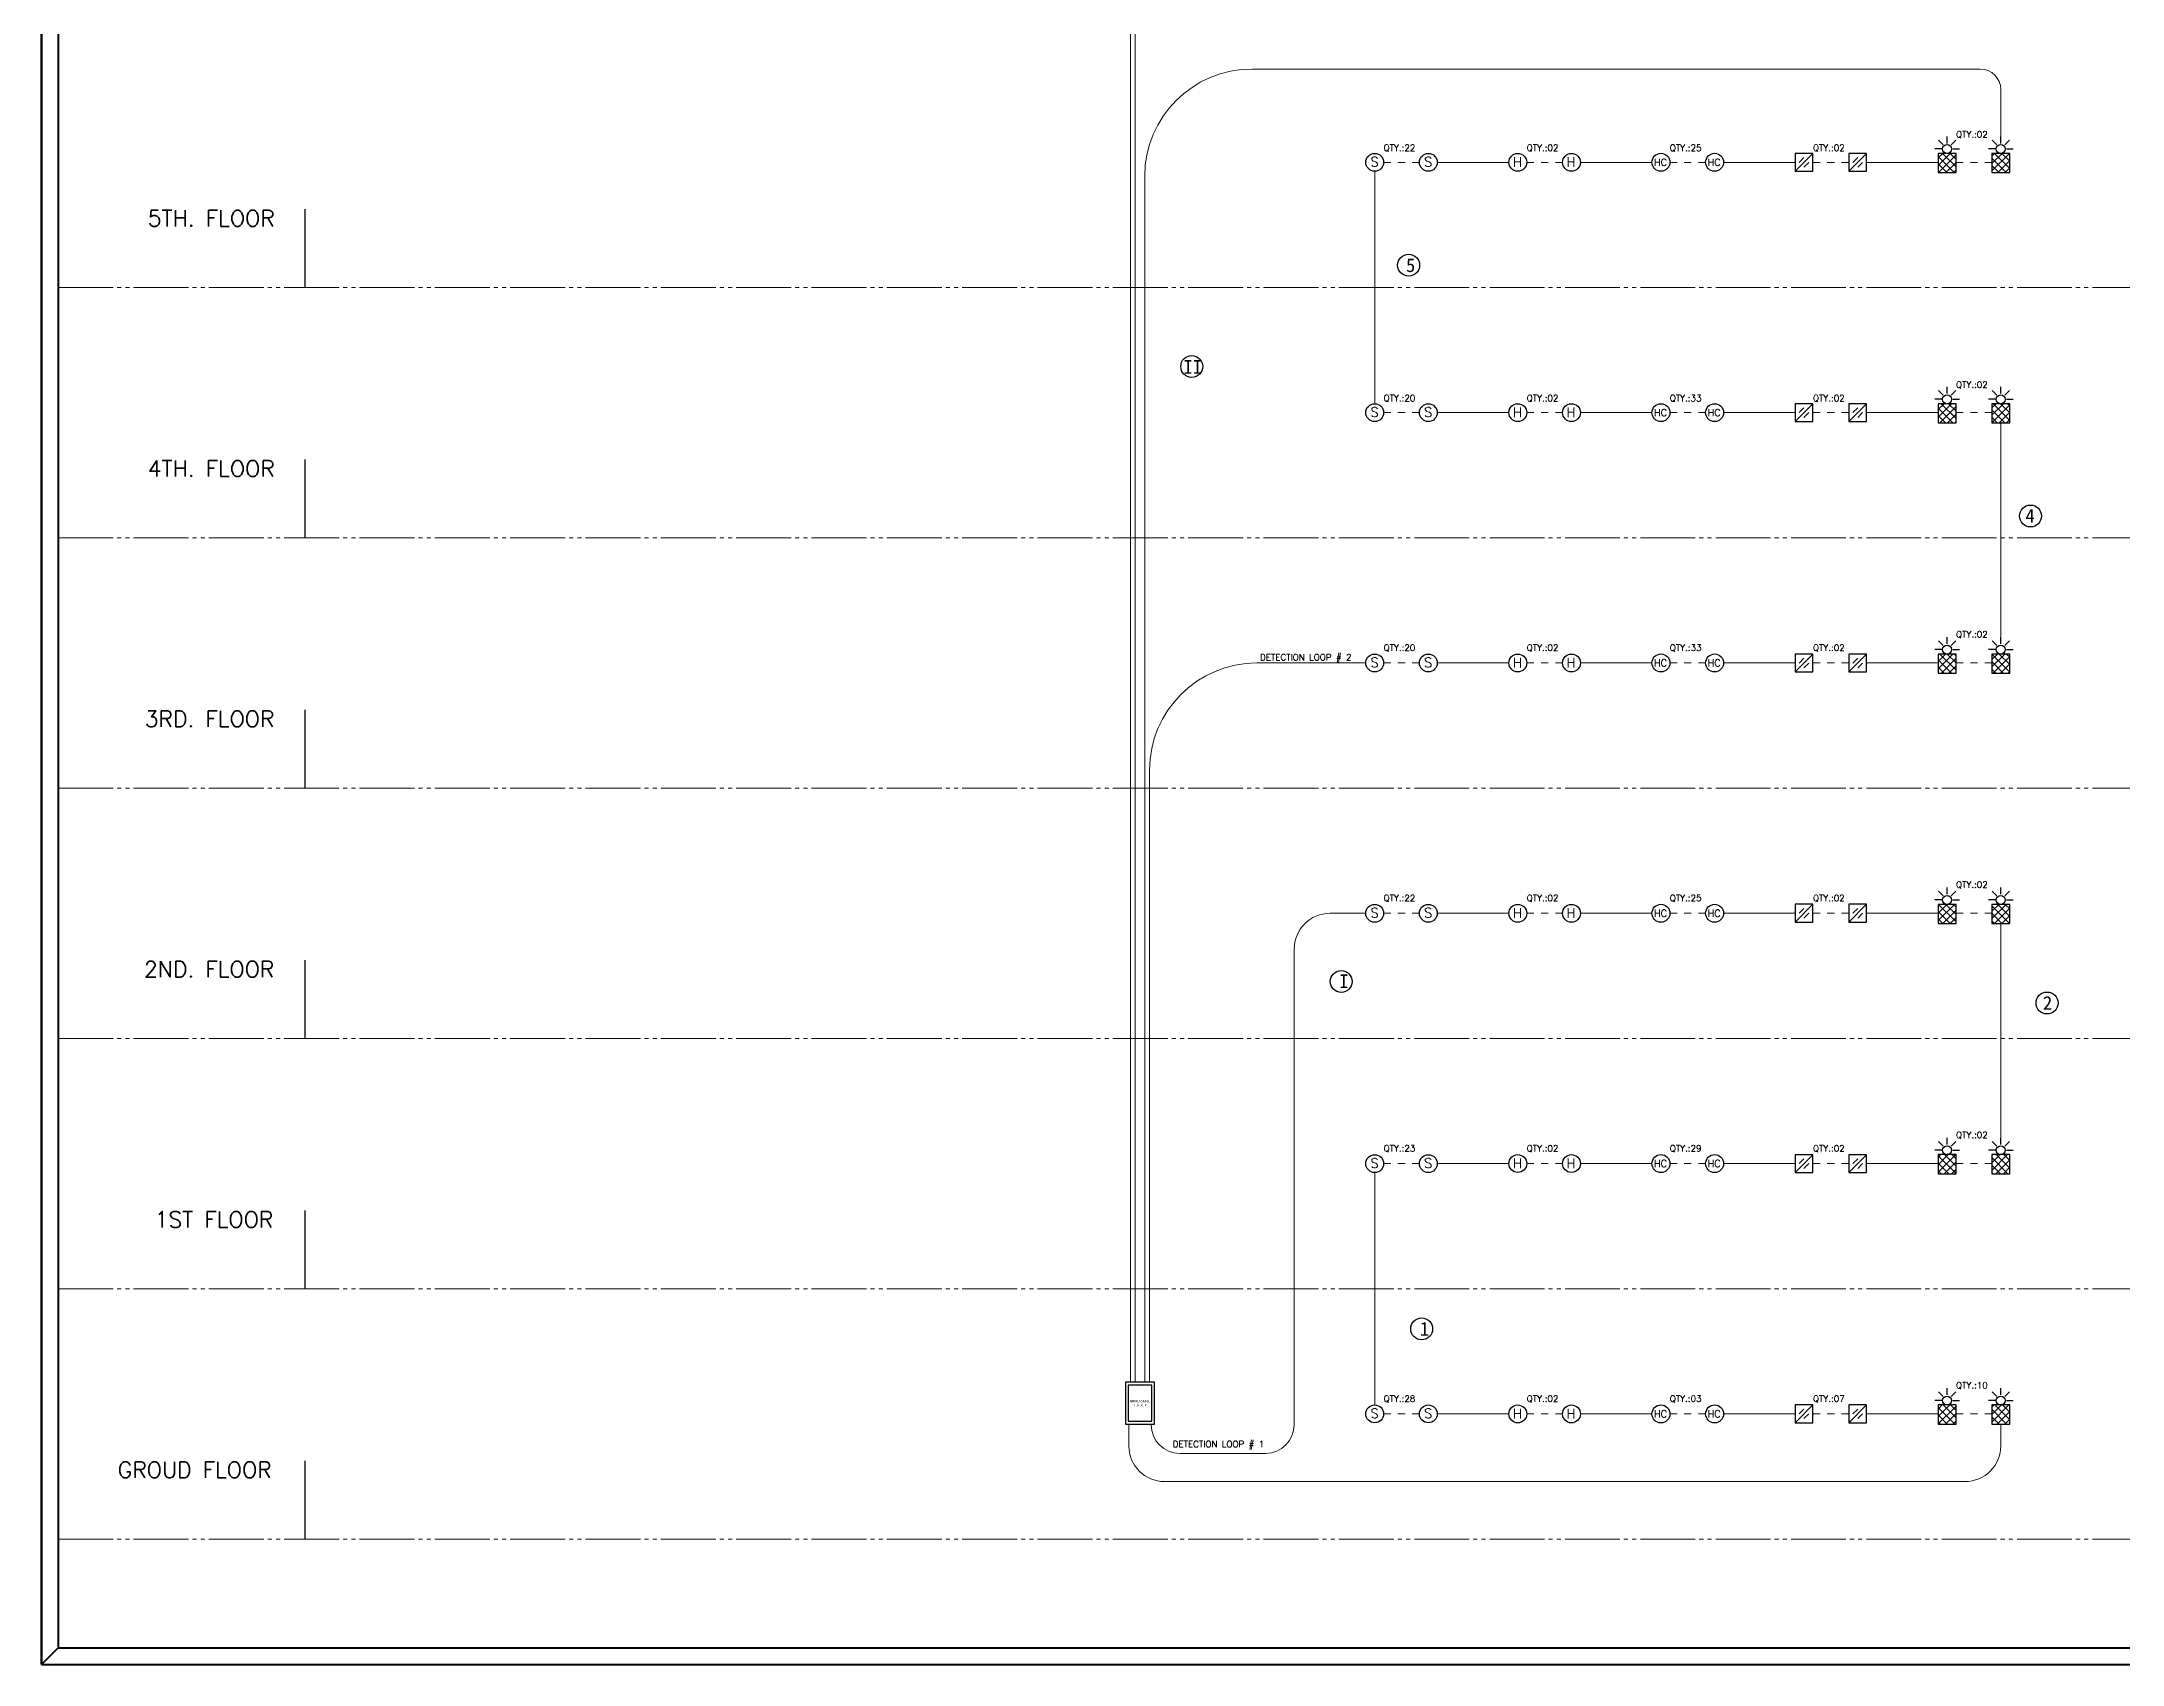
# Model space of a CAD drawing. Extents: x 845 to 946, y 417 to 812.
# Drawn here: x 845 to 895.5, y 416.7 to 456.2 of the extents above; entities that cross this region are included whole.
import ezdxf

# ---------------------------------------------------------------- set-up
doc = ezdxf.new("R2010")
doc.units = 0
doc.header["$MEASUREMENT"] = 0
doc.linetypes.add('P2', pattern=[1.5644, 1.33, -0.067, 0.0167, -0.067, 0.0167, -0.067])
for name, color, linetype in [('A1-SHTS', 22, 'CONTINUOUS'), ('AD', 1, 'CONTINUOUS'), ('FIRE ALRM', 1, 'CONTINUOUS')]:
    doc.layers.add(name, color=color, linetype=linetype)
for name, color, linetype, lineweight in [('Dim', 252, 'CONTINUOUS', 0), ('UG-BORDER', 20, 'CONTINUOUS', 80), ('WIRRING', 3, 'CONTINUOUS', 13)]:
    doc.layers.add(name, color=color, linetype=linetype, lineweight=lineweight)
doc.styles.add('A', font='ROMANS.shx')
doc.styles.add('B', font='ROMANS', dxfattribs={"width": 0.8})
doc.styles.add('SIMPLEX', font='SIMPLEX.SHX', dxfattribs={"width": 0.7, "height": 170})

# ---------------------------------------------------------------- blocks, each defined once
blk = doc.blocks.new('F.A.C.P')
at = {"layer": 'FIRE ALRM', "color": 141, "ltscale": 0.02}
for p, q in [((143.399, -6.359), (143.399, -6.959)), ((143.799, -6.359), (143.399, -6.359)), ((143.799, -6.959), (143.799, -6.359)), ((143.399, -6.959), (143.799, -6.959))]:
    blk.add_line(p, q, dxfattribs=at)
at = {"layer": 'FIRE ALRM', "color": 1, "ltscale": 0.02}
blk.add_lwpolyline([(143.359, -6.299), (143.839, -6.299), (143.839, -7.019), (143.359, -7.019)], close=True, dxfattribs=at)
at = {"layer": 'FIRE ALRM', "color": 3, "ltscale": 0.02, "insert": (143.599, -6.604), "char_height": 0.04, "width": 0.323, "attachment_point": 2}
blk.add_mtext('{\\f@MS Mincho|b0|i0|c0|p49;\\C2;ADDRESSABLE\\PF.A.C.P}', dxfattribs=at)
blk = doc.blocks.new('SMOK DETEC.')
at = {"layer": 'FIRE ALRM', "color": 1}
blk.add_circle((-81102, 60801), 204, dxfattribs=at)
at = {"layer": 'FIRE ALRM', "color": 2, "style": 'B'}
blk.add_text('S', height=218, dxfattribs=at).set_placement((-81199, 60705))
blk = doc.blocks.new('HEAT DETEC.')
at = {"layer": 'FIRE ALRM'}
blk.add_circle((-81102, 59340), 204, dxfattribs=at)
at = {"layer": 'FIRE ALRM', "color": 2, "style": 'B'}
blk.add_text('H', height=218, dxfattribs=at).set_placement((-81212, 59239))
blk = doc.blocks.new('MANUAL STATION')
at = {"layer": 'FIRE ALRM', "color": 4}
for p, q in [((327, 327), (0, 0)), ((327, 327), (0, 327)), ((0, 327), (0, 0)), ((327, 327), (0, 0)), ((327, 327), (0, 327)), ((0, 0), (327, 0)), ((0, 0), (327, 0)), ((327, 0), (327, 327)), ((327, 0), (327, 327))]:
    blk.add_line(p, q, dxfattribs=at)
at = {"layer": 'FIRE ALRM', "color": 2}
for p, q in [((163, 250), (77, 163)), ((163, 250), (77, 163)), ((250, 163), (163, 77)), ((250, 163), (163, 77))]:
    blk.add_line(p, q, dxfattribs=at)
blk = doc.blocks.new('CARBON MONOXIDE')
at = {"layer": 'FIRE ALRM'}
blk.add_circle((3633858, 304639), 137, dxfattribs=at)
at = {"layer": 'FIRE ALRM', "color": 2, "style": 'B', "width": 1}
blk.add_text('HC', height=109.3, dxfattribs=at).set_placement((3633750, 304585))
blk = doc.blocks.new('SIREN')
at = {"layer": 'FIRE ALRM', "linetype": 'Continuous'}
h = blk.add_hatch(dxfattribs=at)
h.set_pattern_fill('ANSI37', color=1, scale=0.5, style=0)
h.paths.add_polyline_path([(126.92, -14.104), (126.707, -14.104), (126.707, -14.331), (126.92, -14.331)])
at = {"layer": 'FIRE ALRM', "color": 2, "ltscale": 0.02}
for p, q in [((126.813, -13.984), (126.813, -13.904)), ((126.747, -14.051), (126.667, -14.051)), ((126.766, -14.003), (126.71, -13.947)), ((126.861, -14.003), (126.917, -13.947)), ((126.88, -14.051), (126.96, -14.051))]:
    blk.add_line(p, q, dxfattribs=at)
at = {"layer": 'FIRE ALRM', "color": 4}
for p, q in [((126.707, -14.104), (126.707, -14.218)), ((126.92, -14.104), (126.707, -14.104)), ((126.707, -14.104), (126.707, -14.331)), ((126.92, -14.104), (126.707, -14.104)), ((126.92, -14.218), (126.92, -14.104)), ((126.92, -14.331), (126.92, -14.104)), ((126.707, -14.331), (126.92, -14.331))]:
    blk.add_line(p, q, dxfattribs=at)
blk.add_circle((126.813, -14.051), 0.0534, dxfattribs=at)
blk.add_circle((126.813, -14.051), 0.0534, dxfattribs=at)

msp = doc.modelspace()

# ---------------------------------------------------------------- linework, layer by layer
at = {"layer": 'AD'}
for p, q in [((851.4, 450.205, 0), (851.4, 452.108, 0)), ((851.4, 444.121, 0), (851.4, 446.025, 0)), ((851.4, 438.038, 0), (851.4, 439.941, 0)), ((851.4, 431.954, 0), (851.4, 433.858, 0)), ((851.4, 425.871, 0), (851.4, 427.775, 0)), ((851.4, 419.787, 0), (851.4, 421.691, 0))]:
    msp.add_line(p, q, dxfattribs=at)
at = {"layer": 'Dim', "color": 1, "linetype": 'P2'}
for p, q in [((845.406, 450.205), (924.419, 450.204)), ((845.406, 444.121), (924.419, 444.121)), ((845.406, 438.038), (924.419, 438.038)), ((845.406, 431.954), (924.419, 431.954)), ((845.406, 425.871), (924.419, 425.871)), ((845.406, 419.789), (924.419, 419.789)), ((845.406, 419.787), (924.419, 419.787))]:
    msp.add_line(p, q, dxfattribs=at)
at = {"layer": 'FIRE ALRM', "color": 3, "ltscale": 0.02}
for centre in [(878.207, 450.748), (872.939, 448.286), (893.313, 444.651), (876.57, 433.339), (893.715, 432.817), (878.525, 424.895)]:
    msp.add_circle(centre, 0.266, dxfattribs=at)
at = {"layer": 'UG-BORDER'}
for p, q in [((845.002, 483.442), (845.002, 416.742)), ((845.002, 416.742), (845.002, 483.442)), ((845.406, 483.037), (845.406, 417.146)), ((845.002, 416.742), (845.406, 417.146)), ((845.406, 417.146), (940.597, 417.146)), ((845.002, 416.742), (941.002, 416.742))]:
    msp.add_line(p, q, dxfattribs=at)
at = {"layer": 'WIRRING'}
for p, q in [((871.45, 423.612), (871.45, 473.763)), ((871.566, 423.612), (871.566, 457.591)), ((871.798, 423.612), (871.798, 452.907)), ((877.383, 447.38), (877.383, 453.029)), ((877.601, 453.246), (877.774, 453.246)), ((877.948, 453.246), (878.122, 453.246)), ((878.296, 453.246), (878.47, 453.246)), ((878.904, 453.246), (880.642, 453.246)), ((881.077, 453.246), (881.251, 453.246)), ((881.424, 453.246), (881.598, 453.246)), ((881.772, 453.246), (881.946, 453.246)), ((882.38, 453.246), (884.118, 453.246)), ((884.553, 453.246), (884.727, 453.246)), ((884.9, 453.246), (885.074, 453.246)), ((885.248, 453.246), (885.422, 453.246)), ((885.856, 453.246), (887.594, 453.246)), ((888.029, 453.246), (888.203, 453.246)), ((888.376, 453.246), (888.55, 453.246)), ((888.724, 453.246), (888.898, 453.246)), ((889.332, 453.246), (891.07, 453.246)), ((891.505, 453.246), (891.679, 453.246)), ((891.853, 453.246), (892.026, 453.246)), ((892.2, 453.246), (892.374, 453.246)), ((877.601, 447.163), (877.774, 447.163)), ((877.948, 447.163), (878.122, 447.163)), ((878.296, 447.163), (878.47, 447.163)), ((878.904, 447.163), (880.642, 447.163)), ((881.077, 447.163), (881.251, 447.163)), ((881.424, 447.163), (881.598, 447.163)), ((881.772, 447.163), (881.946, 447.163)), ((882.38, 447.163), (884.118, 447.163)), ((884.553, 447.163), (884.727, 447.163)), ((884.9, 447.163), (885.074, 447.163)), ((885.248, 447.163), (885.422, 447.163)), ((885.856, 447.163), (887.594, 447.163)), ((888.029, 447.163), (888.203, 447.163)), ((888.376, 447.163), (888.55, 447.163)), ((888.724, 447.163), (888.898, 447.163)), ((889.332, 447.163), (891.07, 447.163)), ((891.505, 447.163), (891.679, 447.163)), ((891.853, 447.163), (892.026, 447.163)), ((892.2, 447.163), (892.374, 447.163)), ((892.591, 441.704), (892.591, 446.946)), ((877.166, 441.079), (874.52, 441.079)), ((877.601, 441.079), (877.774, 441.079)), ((877.948, 441.079), (878.122, 441.079)), ((878.296, 441.079), (878.47, 441.079)), ((878.904, 441.079), (880.642, 441.079)), ((881.077, 441.079), (881.251, 441.079)), ((881.424, 441.079), (881.598, 441.079)), ((881.772, 441.079), (881.946, 441.079)), ((882.38, 441.079), (884.118, 441.079)), ((884.553, 441.079), (884.727, 441.079)), ((884.9, 441.079), (885.074, 441.079)), ((885.248, 441.079), (885.422, 441.079)), ((885.856, 441.079), (887.594, 441.079)), ((888.029, 441.079), (888.203, 441.079)), ((888.376, 441.079), (888.55, 441.079)), ((888.724, 441.079), (888.898, 441.079)), ((889.332, 441.079), (891.07, 441.079)), ((891.505, 441.079), (891.679, 441.079)), ((891.853, 441.079), (892.026, 441.079)), ((892.2, 441.079), (892.374, 441.079)), ((871.913, 423.612), (871.913, 438.472)), ((877.166, 434.996), (876.297, 434.996)), ((877.601, 434.996), (877.774, 434.996)), ((877.948, 434.996), (878.122, 434.996)), ((878.296, 434.996), (878.47, 434.996)), ((878.904, 434.996), (880.642, 434.996)), ((881.077, 434.996), (881.251, 434.996)), ((881.424, 434.996), (881.598, 434.996)), ((881.772, 434.996), (881.946, 434.996)), ((882.38, 434.996), (884.118, 434.996)), ((884.553, 434.996), (884.727, 434.996)), ((884.9, 434.996), (885.074, 434.996)), ((885.248, 434.996), (885.422, 434.996)), ((885.856, 434.996), (887.594, 434.996)), ((888.029, 434.996), (888.203, 434.996)), ((888.376, 434.996), (888.55, 434.996)), ((888.724, 434.996), (888.898, 434.996)), ((889.332, 434.996), (891.07, 434.996)), ((891.505, 434.996), (891.679, 434.996)), ((891.853, 434.996), (892.026, 434.996)), ((892.2, 434.996), (892.374, 434.996)), ((892.591, 429.537), (892.591, 434.779)), ((875.428, 434.127), (875.428, 422.566)), ((877.383, 423.046), (877.383, 428.695)), ((877.601, 428.913), (877.774, 428.913)), ((877.948, 428.913), (878.122, 428.913)), ((878.296, 428.913), (878.47, 428.913)), ((878.904, 428.913), (880.642, 428.913)), ((881.077, 428.913), (881.251, 428.913)), ((881.424, 428.913), (881.598, 428.913)), ((881.772, 428.913), (881.946, 428.913)), ((882.38, 428.913), (884.118, 428.913)), ((884.553, 428.913), (884.727, 428.913)), ((884.9, 428.913), (885.074, 428.913)), ((885.248, 428.913), (885.422, 428.913)), ((885.856, 428.913), (887.594, 428.913)), ((888.029, 428.913), (888.203, 428.913)), ((888.376, 428.913), (888.55, 428.913)), ((888.724, 428.913), (888.898, 428.913)), ((889.332, 428.913), (891.07, 428.913)), ((891.505, 428.913), (891.679, 428.913)), ((891.853, 428.913), (892.026, 428.913)), ((892.2, 428.913), (892.374, 428.913)), ((871.411, 422.57), (871.411, 422.055)), ((877.601, 422.829), (877.774, 422.829)), ((877.948, 422.829), (878.122, 422.829)), ((878.296, 422.829), (878.47, 422.829)), ((878.904, 422.829), (880.642, 422.829)), ((881.077, 422.829), (881.251, 422.829)), ((881.424, 422.829), (881.598, 422.829)), ((881.772, 422.829), (881.946, 422.829)), ((882.38, 422.829), (884.118, 422.829)), ((884.553, 422.829), (884.727, 422.829)), ((884.9, 422.829), (885.074, 422.829)), ((885.248, 422.829), (885.422, 422.829)), ((885.856, 422.829), (887.594, 422.829)), ((888.029, 422.829), (888.203, 422.829)), ((888.376, 422.829), (888.55, 422.829)), ((888.724, 422.829), (888.898, 422.829)), ((889.332, 422.829), (891.07, 422.829)), ((891.505, 422.829), (891.679, 422.829)), ((891.853, 422.829), (892.026, 422.829)), ((892.2, 422.829), (892.374, 422.829)), ((872.647, 421.871), (874.733, 421.871))]:
    msp.add_line(p, q, dxfattribs=at)
at = {"layer": 'WIRRING', "linetype": 'Continuous'}
for p, q in [((892.091, 455.514), (874.405, 455.514)), ((892.591, 453.871), (892.591, 455.014)), ((871.952, 422.57), (871.952, 422.566)), ((892.591, 422.584), (892.591, 422.055)), ((891.722, 421.186), (872.28, 421.186))]:
    msp.add_line(p, q, dxfattribs=at)
for centre, radius, start, end in [((874.405, 452.907), 2.607, 90, 180), ((892.091, 455.014), 0.5, 360, 90), ((872.647, 422.566), 0.695, 180, 270), ((872.28, 422.055), 0.869, 180, 270), ((891.722, 422.055), 0.869, 270, 360)]:
    msp.add_arc(centre, radius, start, end, dxfattribs=at)
at = {"layer": 'WIRRING'}
for centre, radius, start, end in [((874.52, 438.472), 2.607, 90, 180), ((876.297, 434.127), 0.869, 90, 180), ((874.733, 422.566), 0.695, 270, 0)]:
    msp.add_arc(centre, radius, start, end, dxfattribs=at)

# ---------------------------------------------------------------- block references
at = {"layer": 'FIRE ALRM', "color": 4}
for name, p, xscale, yscale, zscale in [('SMOK DETEC.', (963.675, 388.555), 0.0010639922697919, 0.0010639922697919, 0.0010639922697919), ('SMOK DETEC.', (964.978, 388.555), 0.0010639922697919, 0.0010639922697919, 0.0010639922697919), ('HEAT DETEC.', (967.151, 390.109), 0.0010639922697919, 0.0010639922697919, 0.0010639922697919), ('HEAT DETEC.', (968.454, 390.109), 0.0010639922697919, 0.0010639922697919, 0.0010639922697919), ('MANUAL STATION', (887.594, 453.029), 0.0013299903371262, 0.0013299903371262, 0.0013299903371262), ('MANUAL STATION', (888.898, 453.029), 0.0013299903371262, 0.0013299903371262, 0.0013299903371262), ('SMOK DETEC.', (963.675, 382.471), 0.0010639922697919, 0.0010639922697919, 0.0010639922697919), ('SMOK DETEC.', (964.978, 382.471), 0.0010639922697919, 0.0010639922697919, 0.0010639922697919), ('HEAT DETEC.', (967.151, 384.026), 0.0010639922697919, 0.0010639922697919, 0.0010639922697919), ('HEAT DETEC.', (968.454, 384.026), 0.0010639922697919, 0.0010639922697919, 0.0010639922697919), ('MANUAL STATION', (887.594, 446.946), 0.0013299903371262, 0.0013299903371262, 0.0013299903371262), ('MANUAL STATION', (888.898, 446.946), 0.0013299903371262, 0.0013299903371262, 0.0013299903371262), ('SMOK DETEC.', (963.675, 376.388), 0.0010639922697919, 0.0010639922697919, 0.0010639922697919), ('SMOK DETEC.', (964.978, 376.388), 0.0010639922697919, 0.0010639922697919, 0.0010639922697919), ('HEAT DETEC.', (967.151, 377.943), 0.0010639922697919, 0.0010639922697919, 0.0010639922697919), ('HEAT DETEC.', (968.454, 377.943), 0.0010639922697919, 0.0010639922697919, 0.0010639922697919), ('MANUAL STATION', (887.594, 440.862), 0.0013299903371262, 0.0013299903371262, 0.0013299903371262), ('MANUAL STATION', (888.898, 440.862), 0.0013299903371262, 0.0013299903371262, 0.0013299903371262), ('SMOK DETEC.', (963.675, 370.304), 0.0010639922697919, 0.0010639922697919, 0.0010639922697919), ('SMOK DETEC.', (964.978, 370.304), 0.0010639922697919, 0.0010639922697919, 0.0010639922697919), ('HEAT DETEC.', (967.151, 371.859), 0.0010639922697919, 0.0010639922697919, 0.0010639922697919), ('HEAT DETEC.', (968.454, 371.859), 0.0010639922697919, 0.0010639922697919, 0.0010639922697919), ('MANUAL STATION', (887.594, 434.779), 0.0013299903371262, 0.0013299903371262, 0.0013299903371262), ('MANUAL STATION', (888.898, 434.779), 0.0013299903371262, 0.0013299903371262, 0.0013299903371262), ('SMOK DETEC.', (963.675, 364.221), 0.0010639922697919, 0.0010639922697919, 0.0010639922697919), ('SMOK DETEC.', (964.978, 364.221), 0.0010639922697919, 0.0010639922697919, 0.0010639922697919), ('HEAT DETEC.', (967.151, 365.776), 0.0010639922697919, 0.0010639922697919, 0.0010639922697919), ('HEAT DETEC.', (968.454, 365.776), 0.0010639922697919, 0.0010639922697919, 0.0010639922697919), ('MANUAL STATION', (887.594, 428.695), 0.0013299903371262, 0.0013299903371262, 0.0013299903371262), ('MANUAL STATION', (888.898, 428.695), 0.0013299903371262, 0.0013299903371262, 0.0013299903371262), ('SMOK DETEC.', (963.675, 358.138), 0.0010639922697919, 0.0010639922697919, 0.0010639922697919), ('SMOK DETEC.', (964.978, 358.138), 0.0010639922697919, 0.0010639922697919, 0.0010639922697919), ('HEAT DETEC.', (967.151, 359.692), 0.0010639922697919, 0.0010639922697919, 0.0010639922697919), ('HEAT DETEC.', (968.454, 359.692), 0.0010639922697919, 0.0010639922697919, 0.0010639922697919), ('MANUAL STATION', (887.594, 422.612), 0.0013299903371262, 0.0013299903371262, 0.0013299903371262), ('MANUAL STATION', (888.898, 422.612), 0.0013299903371262, 0.0013299903371262, 0.0013299903371262)]:
    msp.add_blockref(name, p, dxfattribs=dict(at, xscale=xscale, yscale=yscale, zscale=zscale))
at = {"layer": 'FIRE ALRM', "xscale": 0.0015907787230844, "yscale": 0.0015907787230844, "zscale": 0.0015907787230844}
for p in [(-4896.328, -31.366), (-4895.024, -31.366), (-4896.328, -37.45), (-4895.024, -37.45), (-4896.328, -43.533), (-4895.024, -43.533), (-4896.328, -49.617), (-4895.024, -49.617), (-4896.328, -55.7), (-4895.024, -55.7), (-4896.328, -61.784), (-4895.024, -61.784)]:
    msp.add_blockref('CARBON MONOXIDE', p, dxfattribs=at)
at = {"layer": 'FIRE ALRM', "color": 3, "xscale": 1.448359211701244, "yscale": 1.448359211701244, "zscale": 1.448359211701244}
msp.add_blockref('F.A.C.P', (663.699, 432.736), dxfattribs=at)
at = {"layer": 'WIRRING', "color": 3, "xscale": 2.035440018199778, "yscale": 2.035440018199778, "zscale": 2.035440018199778}
for p in [(633.167, 482.171), (634.47, 482.171), (633.167, 476.088), (634.47, 476.088), (633.167, 470.005), (634.47, 470.005), (633.167, 463.921), (634.47, 463.921), (633.167, 457.838), (634.47, 457.838), (633.167, 451.754), (634.47, 451.754)]:
    msp.add_blockref('SIREN', p, dxfattribs=at)

# ---------------------------------------------------------------- texts
at = {"layer": 'A1-SHTS', "color": 152, "linetype": 'Continuous', "style": 'SIMPLEX'}
for s, p in [('QTY.:02', (891.505, 453.847)), ('QTY.:22', (877.6, 453.521)), ('QTY.:02', (881.076, 453.521)), ('QTY.:25', (884.552, 453.521)), ('QTY.:02', (888.029, 453.521)), ('QTY.:02', (891.505, 447.764)), ('QTY.:20', (877.6, 447.438)), ('QTY.:02', (881.076, 447.438)), ('QTY.:33', (884.552, 447.438)), ('QTY.:02', (888.029, 447.438)), ('QTY.:02', (891.505, 441.698)), ('QTY.:20', (877.6, 441.372)), ('QTY.:02', (881.076, 441.372)), ('QTY.:33', (884.552, 441.372)), ('QTY.:02', (888.029, 441.372)), ('QTY.:02', (891.505, 435.615)), ('QTY.:22', (877.6, 435.289)), ('QTY.:02', (881.076, 435.289)), ('QTY.:25', (884.552, 435.289)), ('QTY.:02', (888.029, 435.289)), ('QTY.:02', (891.505, 429.531)), ('QTY.:23', (877.6, 429.205)), ('QTY.:02', (881.076, 429.205)), ('QTY.:29', (884.552, 429.205)), ('QTY.:02', (888.029, 429.205)), ('QTY.:10', (891.505, 423.448)), ('QTY.:28', (877.6, 423.122)), ('QTY.:02', (881.076, 423.122)), ('QTY.:03', (884.552, 423.122)), ('QTY.:07', (888.029, 423.122))]:
    msp.add_text(s, height=0.1548, dxfattribs=at).set_placement(p)
at = {"layer": 'A1-SHTS', "color": 27, "linetype": 'Continuous', "style": 'SIMPLEX'}
for s, p in [('DETECTION LOOP # 2', (874.597, 441.141)), ('DETECTION LOOP # 1', (872.476, 422.018))]:
    msp.add_text(s, height=0.15478, dxfattribs=at).set_placement(p)
at = {"layer": 'Dim', "color": 51, "style": 'A'}
for s, height, p in [('5TH. FLOOR', 0.3911, (847.581, 451.691, 0)), ('4TH. FLOOR', 0.3911, (847.581, 445.608, 0)), ('3RD. FLOOR', 0.3911, (847.506, 439.525, 0)), ('2ND. FLOOR', 0.3911, (847.488, 433.441, 0)), ('1ST FLOOR', 0.3911, (847.748, 427.358, 0)), ('GROUD FLOOR', 0.39106, (846.854, 421.274, 0))]:
    msp.add_text(s, height=height, dxfattribs=at).set_placement(p)
at = {"layer": 'FIRE ALRM', "color": 7, "ltscale": 0.02, "char_height": 0.33211, "width": 0.10149, "attachment_point": 1}
for s, insert in [('{\\f@MS Mincho|b0|i0|c0|p49;5}', (878.143, 450.912)), ('{\\f@MS Mincho|b0|i0|c0|p49;II}', (872.737, 448.442)), ('{\\f@MS Mincho|b0|i0|c0|p49;4}', (893.189, 444.821)), ('{\\f@MS Mincho|b0|i0|c0|p49;I}', (876.523, 433.509)), ('{\\f@MS Mincho|b0|i0|c0|p49;2}', (893.614, 432.984)), ('{\\f@MS Mincho|b0|i0|c0|p49;1}', (878.479, 425.065))]:
    msp.add_mtext(s, dxfattribs=dict(at, insert=insert))

doc.saveas('drawing.dxf')
